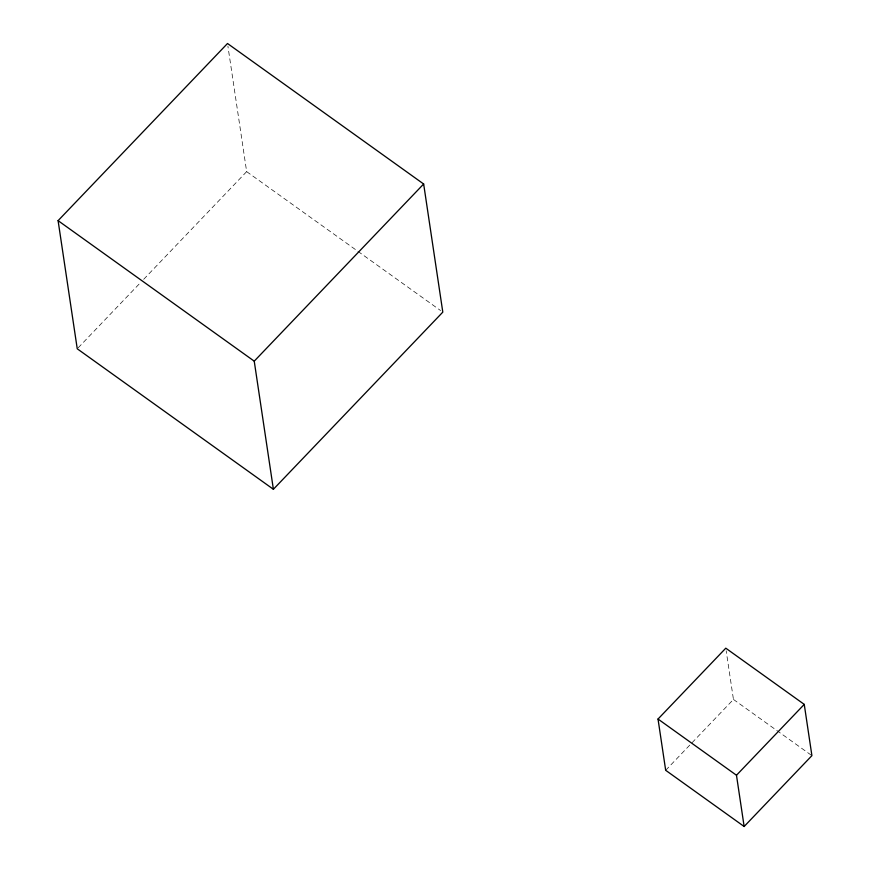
<?xml version="1.0" encoding="UTF-8"?>
<svg xmlns="http://www.w3.org/2000/svg" width="870" height="870" viewBox="0 0 870 870"><rect width="100%" height="100%" fill="white"/><g stroke="black" fill="none" stroke-linecap="round" stroke-linejoin="round"><path stroke-width="0.65" stroke-dasharray="4.35 3.26" d="M78.18 347.804L139.95 283.207M143.702 279.292L246.656 171.629L227.907 46.164M665.68 770.298L733.453 699.436L726.178 650.814M246.656 171.629L356.852 250.56M357.951 251.354L440.601 310.557M733.453 699.436L811.906 755.639"/><path stroke-width="1.3" d="M58.094 220.654L227.505 43.5L423.657 184.005L442.808 312.134L273.387 489.288L77.245 348.783L58.094 220.654L254.236 361.159L273.387 489.288M254.236 361.159L423.657 184.005M658.024 719.044L725.787 648.183L804.25 704.385L811.906 755.639L744.144 826.5L665.68 770.298L658.024 719.044L736.477 775.246L744.144 826.5M736.477 775.246L804.25 704.385"/></g></svg>
